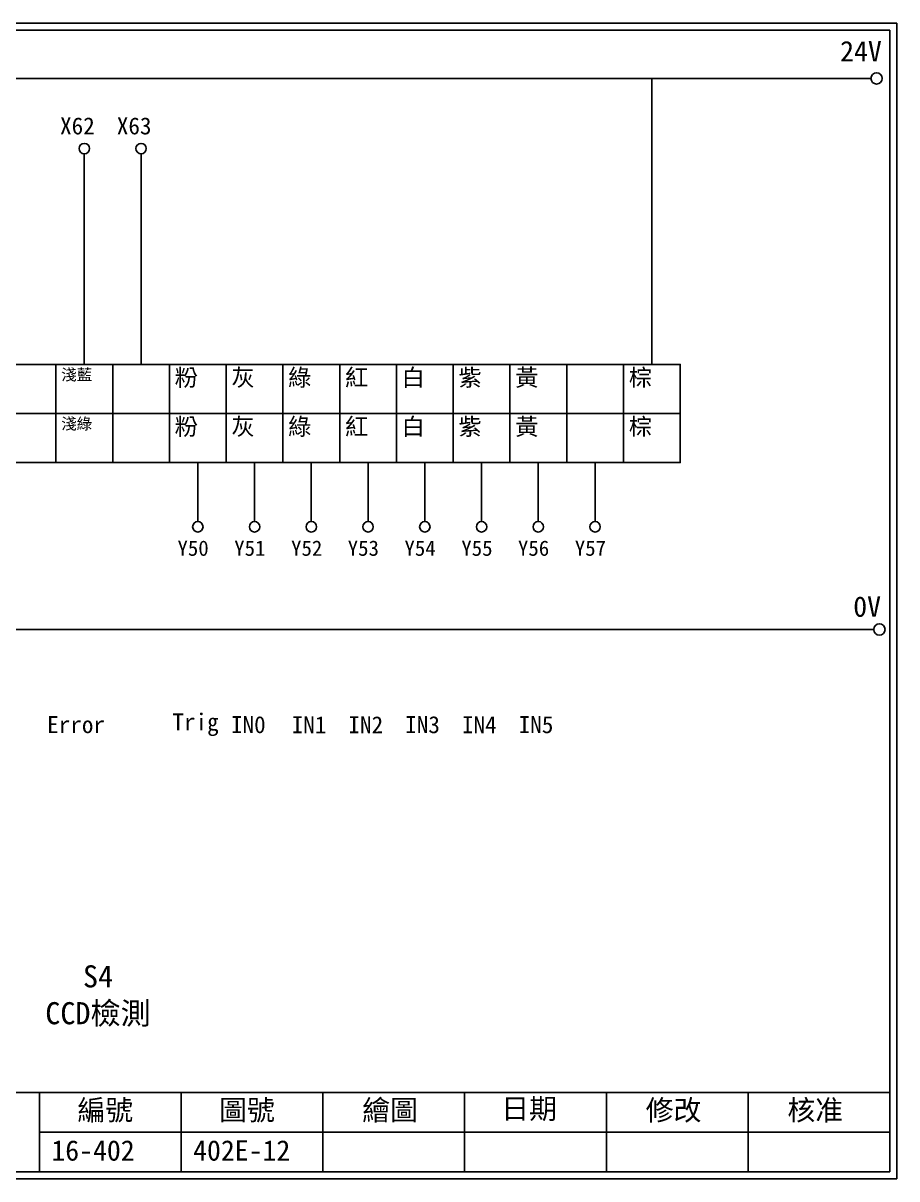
# Model space of a CAD drawing. Extents: x 627 to 914, y 3 to 207.
# Drawn here: x 760.1 to 914.2, y 3 to 207 of the extents above; entities that cross this region are included whole.
import ezdxf

# ---------------------------------------------------------------- set-up
doc = ezdxf.new("R2010")
doc.units = 0
doc.layers.get('0').update_dxf_attribs({"linetype": 'CONTINUOUS'})
doc.layers.add('圖框層', color=7, linetype='CONTINUOUS')
doc.layers.add('標尺寸層', color=3, linetype='CONTINUOUS')
doc.styles.add('CNS', font='romanc.shx', dxfattribs={"bigfont": 'chineset.shx'})
doc.styles.add('STSL', font='kaiu.ttf')

msp = doc.modelspace()

# ---------------------------------------------------------------- linework, layer by layer
for p, q in [((770.87, 146.73), (770.87, 183.91)), ((780.88, 146.73), (780.88, 183.91)), ((790.89, 129.4), (790.89, 119)), ((800.9, 129.4), (800.9, 119)), ((810.91, 129.4), (810.91, 119)), ((820.92, 129.4), (820.92, 119)), ((830.93, 129.4), (830.93, 119)), ((840.94, 129.4), (840.94, 119)), ((850.95, 129.4), (850.95, 119)), ((860.96, 129.4), (860.96, 119))]:
    msp.add_line(p, q)
for points in [[(755.86, 146.73), (765.87, 146.73), (765.87, 138.07), (755.86, 138.07)], [(765.87, 146.73), (775.88, 146.73), (775.88, 138.07), (765.87, 138.07)], [(775.88, 146.73), (785.89, 146.73), (785.89, 138.07), (775.88, 138.07)], [(785.89, 146.73), (795.9, 146.73), (795.9, 138.07), (785.89, 138.07)], [(795.9, 146.73), (805.91, 146.73), (805.91, 138.07), (795.9, 138.07)], [(805.91, 146.73), (815.92, 146.73), (815.92, 138.07), (805.91, 138.07)], [(815.92, 146.73), (825.93, 146.73), (825.93, 138.07), (815.92, 138.07)], [(825.93, 146.73), (835.94, 146.73), (835.94, 138.07), (825.93, 138.07)], [(835.94, 146.73), (845.95, 146.73), (845.95, 138.07), (835.94, 138.07)], [(845.95, 146.73), (855.96, 146.73), (855.96, 138.07), (845.95, 138.07)], [(855.96, 146.73), (865.97, 146.73), (865.97, 138.07), (855.96, 138.07)], [(865.97, 146.73), (875.98, 146.73), (875.98, 138.07), (865.97, 138.07)], [(755.86, 138.07), (765.87, 138.07), (765.87, 129.4), (755.86, 129.4)], [(765.87, 138.07), (775.88, 138.07), (775.88, 129.4), (765.87, 129.4)], [(775.88, 138.07), (785.89, 138.07), (785.89, 129.4), (775.88, 129.4)], [(785.89, 138.07), (795.9, 138.07), (795.9, 129.4), (785.89, 129.4)], [(795.9, 138.07), (805.91, 138.07), (805.91, 129.4), (795.9, 129.4)], [(805.91, 138.07), (815.92, 138.07), (815.92, 129.4), (805.91, 129.4)], [(815.92, 138.07), (825.93, 138.07), (825.93, 129.4), (815.92, 129.4)], [(825.93, 138.07), (835.94, 138.07), (835.94, 129.4), (825.93, 129.4)], [(835.94, 138.07), (845.95, 138.07), (845.95, 129.4), (835.94, 129.4)], [(845.95, 138.07), (855.96, 138.07), (855.96, 129.4), (845.95, 129.4)], [(855.96, 138.07), (865.97, 138.07), (865.97, 129.4), (855.96, 129.4)], [(865.97, 138.07), (875.98, 138.07), (875.98, 129.4), (865.97, 129.4)]]:
    msp.add_lwpolyline(points, close=True)
for centre in [(910.63, 197.22), (911.12, 99.96)]:
    msp.add_circle(centre, 1)
at = {"layer": '圖框層', "color": 7}
for p, q in [((914.2, 206.97), (627.2, 206.97)), ((914.2, 3), (914.2, 206.97)), ((912.95, 205.72), (628.45, 205.72)), ((912.95, 4.25), (912.95, 205.72)), ((628.45, 18.25), (912.95, 18.25)), ((762.95, 4.25), (762.95, 18.25)), ((787.95, 4.25), (787.95, 18.25)), ((812.95, 4.25), (812.95, 18.25)), ((837.95, 4.25), (837.95, 18.25)), ((862.95, 4.25), (862.95, 18.25)), ((887.95, 4.25), (887.95, 18.25)), ((762.95, 11.25), (912.95, 11.25)), ((628.45, 4.25), (912.95, 4.25)), ((627.2, 3), (914.2, 3))]:
    msp.add_line(p, q, dxfattribs=at)
at = {"layer": '標尺寸層', "color": 7}
for p, q in [((632.04, 197.22), (909.63, 197.22)), ((632.25, 99.96), (910.12, 99.96))]:
    msp.add_line(p, q, dxfattribs=at)
at = {"layer": '標尺寸層'}
msp.add_line((870.97, 146.73), (870.97, 197.22), dxfattribs=at)
at = {"layer": '標尺寸層', "color": 7}
for centre in [(770.87, 184.83), (780.88, 184.83), (790.89, 118.08), (800.9, 118.08), (810.91, 118.08), (820.92, 118.08), (830.93, 118.08), (840.94, 118.08), (850.95, 118.08), (860.96, 118.08)]:
    msp.add_circle(centre, 0.92, dxfattribs=at)

# ---------------------------------------------------------------- texts
at = {"width": 8.2913, "attachment_point": 1}
for s, insert, char_height in [('{\\fPMingLiU|b0|i0|c136|p18;淺藍}', (766.8, 145.93), 2), ('{\\fPMingLiU|b0|i0|c136|p18;粉}', (786.82, 145.93), 3), ('{\\fPMingLiU|b0|i0|c136|p18;灰}', (796.83, 145.93), 3), ('{\\fPMingLiU|b0|i0|c136|p18;綠}', (806.84, 145.93), 3), ('{\\fPMingLiU|b0|i0|c136|p18;紅}', (816.85, 145.93), 3), ('{\\fPMingLiU|b0|i0|c136|p18;白}', (826.86, 145.93), 3), ('{\\fPMingLiU|b0|i0|c136|p18;紫}', (836.87, 145.93), 3), ('{\\fPMingLiU|b0|i0|c136|p18;黃}', (846.88, 145.93), 3), ('{\\fPMingLiU|b0|i0|c136|p18;棕}', (866.9, 145.93), 3), ('{\\fPMingLiU|b0|i0|c136|p18;淺綠}', (766.8, 137.27), 2), ('{\\fPMingLiU|b0|i0|c136|p18;粉}', (786.82, 137.27), 3), ('{\\fPMingLiU|b0|i0|c136|p18;灰}', (796.83, 137.27), 3), ('{\\fPMingLiU|b0|i0|c136|p18;綠}', (806.84, 137.27), 3), ('{\\fPMingLiU|b0|i0|c136|p18;紅}', (816.85, 137.27), 3), ('{\\fPMingLiU|b0|i0|c136|p18;白}', (826.86, 137.27), 3), ('{\\fPMingLiU|b0|i0|c136|p18;紫}', (836.87, 137.27), 3), ('{\\fPMingLiU|b0|i0|c136|p18;黃}', (846.88, 137.27), 3), ('{\\fPMingLiU|b0|i0|c136|p18;棕}', (866.9, 137.27), 3)]:
    msp.add_mtext(s, dxfattribs=dict(at, insert=insert, char_height=char_height))
at = {"layer": '圖框層', "color": 4, "style": 'STSL'}
for s, height, p in [('24V', 3.6, (904.19, 200.22)), ('X62', 3, (766.59, 187.33)), ('X63', 3, (776.6, 187.33)), ('Y50', 2.7, (787.3, 112.96)), ('Y51', 2.7, (797.31, 112.96)), ('Y52', 2.7, (807.34, 112.96)), ('Y53', 2.7, (817.33, 112.96)), ('Y54', 2.7, (827.34, 112.96)), ('Y55', 2.7, (837.37, 112.96)), ('Y56', 2.7, (847.36, 112.96)), ('Y57', 2.7, (857.39, 112.96)), ('0V', 3.6, (906.5, 102.2)), ('編號', 3.6, (769.66, 13.34)), ('圖號', 3.6, (794.66, 13.34)), ('繪圖', 3.6, (819.89, 13.34)), ('日期', 3.6, (844.41, 13.59)), ('修改', 3.6, (869.89, 13.34)), ('核准', 3.6, (894.89, 13.34)), ('16-402', 3.6, (765.06, 6.22)), ('402E-12', 3.6, (790.06, 6.22))]:
    msp.add_text(s, height=height, dxfattribs=at).set_placement(p)
at = {"layer": '標尺寸層', "color": 7, "attachment_point": 5, "style": 'CNS'}
for s, insert, char_height, width in [('{\\fDFKai-SB|b0|i0|c136|p65;Error}', (769.42, 83.14), 3, 1.8888), ('{\\fDFKai-SB|b0|i0|c136|p65;Trig}', (790.49, 83.14), 3, 1.8888), ('{\\fDFKai-SB|b0|i0|c136|p65;IN0}', (799.8, 83.14), 3, 1.8888), ('{\\fDFKai-SB|b0|i0|c136|p65;IN1}', (810.51, 83.14), 3, 1.8888), ('{\\fDFKai-SB|b0|i0|c136|p65;IN2}', (820.52, 83.14), 3, 1.8888), ('{\\fDFKai-SB|b0|i0|c136|p65;IN3}', (830.53, 83.14), 3, 1.8888), ('{\\fDFKai-SB|b0|i0|c136|p65;IN4}', (840.54, 83.14), 3, 1.8888), ('{\\fDFKai-SB|b0|i0|c136|p65;IN5}', (850.55, 83.14), 3, 1.8888), ('{\\fDFKai-SB|b0|i0|c136|p65;S4\\PCCD檢測}', (773.29, 35.27), 3.9, 37.7353)]:
    msp.add_mtext(s, dxfattribs=dict(at, insert=insert, char_height=char_height, width=width))

doc.saveas('drawing.dxf')
